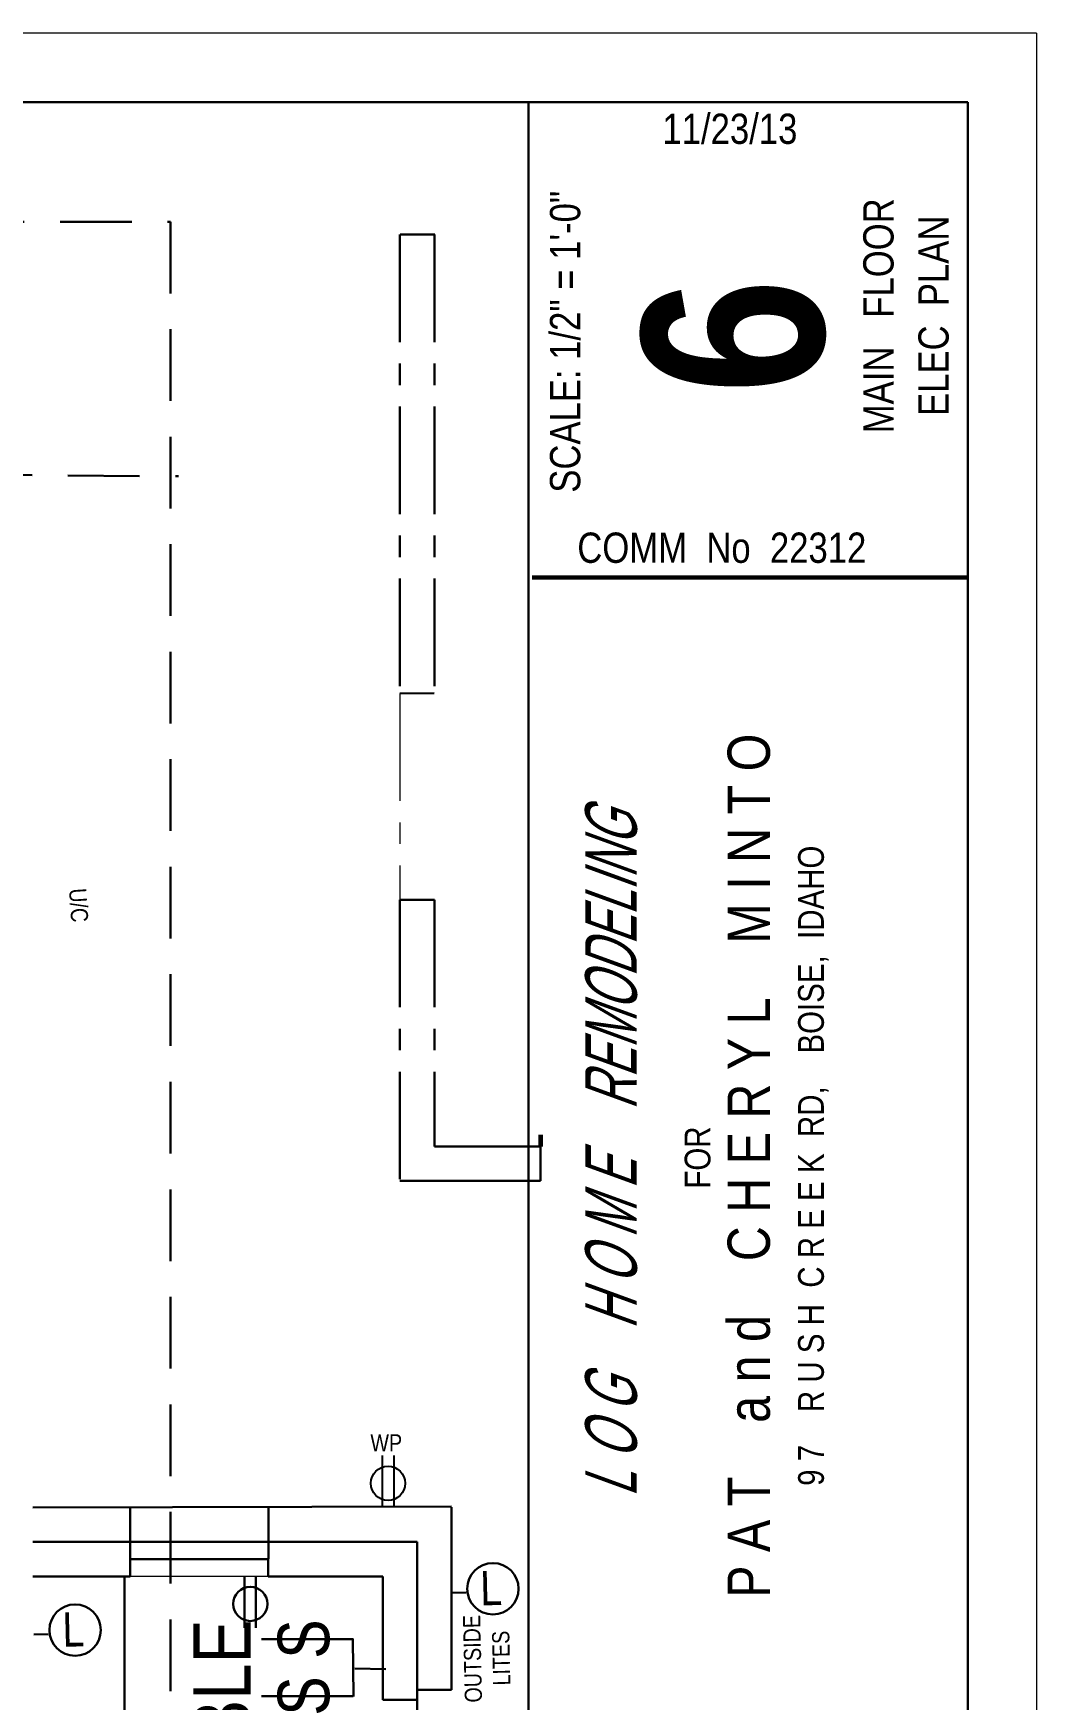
# Model space of a CAD drawing. Header units: inches. Extents: x -298 to 15350, y -6 to 2913.
# Drawn here: x 7763.7 to 7938.6, y 1483.2 to 1773.8 of the extents above; entities that cross this region are included whole.
import ezdxf

# ---------------------------------------------------------------- set-up
doc = ezdxf.new("R2010")
doc.units = ezdxf.units.IN
doc.header["$MEASUREMENT"] = 0
doc.linetypes.add('CENTER', pattern=[2, 1.25, -0.25, 0.25, -0.25])
doc.linetypes.add('HIDDEN', pattern=[0.375, 0.25, -0.125])
for name, color, linetype, lineweight in [('APPLIANCES', 7, 'Continuous', 20), ('DOORS', 7, 'Continuous', 60), ('ELEC', 6, 'Continuous', 30), ('NEW FRAMING', 6, 'Continuous', 30), ('ROOF', 7, 'HIDDEN', 30), ('STOVE HEATING', 1, 'Continuous', 40), ('WALL FRAMING', 9, 'CENTER', 30), ('WALLS', 7, 'Continuous', 30), ('WINDOWS', 5, 'Continuous', 30)]:
    doc.layers.add(name, color=color, linetype=linetype, lineweight=lineweight)
for name, color, linetype in [('LL_ELECTRICAL', 1, 'Continuous'), ('TEXT80', 9, 'Continuous'), ('TITLE BLOCK', 7, 'Continuous')]:
    doc.layers.add(name, color=color, linetype=linetype)
doc.styles.add('ARCH ENT', font='technical.ttf', dxfattribs={"height": 2})
doc.styles.add('ARCHENT', font='technical.ttf', dxfattribs={"height": 6})
doc.styles.add('EXIST', font='romans.shx', dxfattribs={"width": 0.75, "oblique": 20, "height": 12})

msp = doc.modelspace()

# ---------------------------------------------------------------- linework, layer by layer
at = {"layer": 'DOORS', "color": 9, "linetype": 'Continuous', "ltscale": 15}
msp.add_line((7852.09281, 1581.65935), (7852.09281, 1579.65935), dxfattribs=at)
at = {"layer": 'ELEC', "color": 1, "linetype": 'Continuous', "ltscale": 0.75}
for p, q in [((7839.12106, 1501.82563), (7836.6107, 1501.76788)), ((7766.29443, 1494.61097), (7763.78407, 1494.55321)), ((7819.46691, 1483.70537), (7819.39513, 1493.74766)), ((7803.45903, 1493.69304), (7819.44894, 1493.69304)), ((7819.71971, 1488.61508), (7825.15695, 1488.50209)), ((7803.46737, 1483.76353), (7819.45728, 1483.76353))]:
    msp.add_line(p, q, dxfattribs=at)
for centre in [(7843.79214, 1502.49988), (7770.9655, 1495.28521)]:
    msp.add_circle(centre, 4.47927, dxfattribs=at)
at = {"layer": 'LL_ELECTRICAL', "color": 3, "linetype": 'Continuous', "ltscale": 0.75}
for p, q in [((7824.51434, 1525.72461), (7824.51434, 1516.72205)), ((7824.51434, 1525.72461), (7824.51434, 1516.72205)), ((7826.51434, 1525.72461), (7826.51434, 1516.72205)), ((7826.51434, 1525.72461), (7826.51434, 1516.72205))]:
    msp.add_line(p, q, dxfattribs=at)
at = {"layer": 'LL_ELECTRICAL', "color": 1, "linetype": 'Continuous', "lineweight": 30, "ltscale": 0.75}
for p, q in [((7800.49449, 1504.69606), (7800.49449, 1495.6935)), ((7800.49449, 1504.69606), (7800.49449, 1495.6935)), ((7802.49449, 1504.69606), (7802.49449, 1495.6935)), ((7802.49449, 1504.69606), (7802.49449, 1495.6935))]:
    msp.add_line(p, q, dxfattribs=at)
at = {"layer": 'LL_ELECTRICAL', "color": 3, "linetype": 'Continuous', "ltscale": 0.75}
msp.add_circle((7825.51889, 1520.88908), 2.98186, dxfattribs=at)
msp.add_circle((7825.51889, 1520.88908), 2.98186, dxfattribs=at)
at = {"layer": 'LL_ELECTRICAL', "color": 1, "linetype": 'Continuous', "lineweight": 30, "ltscale": 0.75}
msp.add_circle((7801.49904, 1499.86053), 2.98186, dxfattribs=at)
msp.add_circle((7801.49904, 1499.86053), 2.98186, dxfattribs=at)
at = {"layer": 'NEW FRAMING', "color": 7, "ltscale": 50}
msp.add_line((7836.59281, 1516.85006), (7763.59281, 1516.65935), dxfattribs=at)
at = {"layer": 'NEW FRAMING', "color": 7, "ltscale": 15}
for p, q in [((7780.58875, 1516.69877), (7780.59079, 1510.65935)), ((7804.70722, 1516.75471), (7804.64956, 1510.65881)), ((7836.59281, 1484.85006), (7830.59281, 1484.85006))]:
    msp.add_line(p, q, dxfattribs=at)
at = {"layer": 'NEW FRAMING', "color": 7, "ltscale": 25}
msp.add_line((7836.59281, 1484.85006), (7836.59281, 1516.70935), dxfattribs=at)
at = {"layer": 'ROOF', "linetype": 'HIDDEN', "ltscale": 50}
for p, q in [((7224.59281, 1740.90935), (7787.59281, 1740.90935)), ((7787.59281, 1740.90935), (7787.59281, 1279.60633)), ((7225.97725, 1700.60129), (7788.96236, 1696.50649))]:
    msp.add_line(p, q, dxfattribs=at)
at = {"layer": 'TITLE BLOCK', "color": 7, "linetype": 'Continuous', "lineweight": 0, "ltscale": 0.5}
for q in [(7122.5914, 1773.76344), (7938.57585, 1245.76553)]:
    msp.add_line((7938.57585, 1773.76344), q, dxfattribs=at)
at = {"layer": 'TITLE BLOCK', "color": 7, "linetype": 'Continuous', "lineweight": 30, "ltscale": 0.5}
for p, q in [((7926.57585, 1761.76344), (7146.5914, 1761.76344)), ((7850.01491, 1273.32183), (7850.01491, 1761.76344)), ((7926.57585, 1257.76553), (7926.57585, 1761.76344))]:
    msp.add_line(p, q, dxfattribs=at)
at = {"layer": 'TITLE BLOCK', "color": 7, "linetype": 'Continuous', "lineweight": 30, "ltscale": 0.5, "const_width": 0.79133}
msp.add_lwpolyline([(7850.60822, 1678.86177), (7926.57585, 1678.86177)], dxfattribs=at)
at = {"layer": 'WALL FRAMING', "color": 9, "ltscale": 15}
for p, q in [((7827.59281, 1738.65944), (7827.59281, 1658.65933)), ((7827.64422, 1738.65944), (7833.64422, 1738.66646)), ((7833.59281, 1738.6664), (7833.59281, 1658.66735)), ((7833.55074, 1658.66634), (7827.55075, 1658.65933)), ((7833.59281, 1622.66636), (7827.59281, 1622.65935)), ((7827.59281, 1622.65935), (7827.59281, 1573.65935)), ((7833.59281, 1622.66738), (7833.59281, 1579.65935)), ((7852.09281, 1579.65935), (7833.59281, 1579.65935)), ((7852.09281, 1579.65935), (7852.09281, 1573.65935)), ((7852.09281, 1573.65935), (7827.59281, 1573.65935)), ((7827.59281, 1573.65935), (7833.59281, 1573.65935))]:
    msp.add_line(p, q, dxfattribs=at)
at = {"layer": 'WALL FRAMING', "color": 9, "lineweight": 9, "ltscale": 15}
msp.add_line((7827.59281, 1658.65933), (7827.59281, 1622.65935), dxfattribs=at)
at = {"layer": 'WALLS', "ltscale": 15}
for p, q in [((7780.59281, 1510.65935), (7763.59281, 1510.65935)), ((7780.59079, 1510.65935), (7780.59281, 1504.65935)), ((7830.59281, 1510.65935), (7804.59281, 1510.65935)), ((7804.64956, 1510.65881), (7804.59281, 1504.65935)), ((7780.59281, 1504.65935), (7763.59281, 1504.65935)), ((7824.59281, 1504.65935), (7824.59281, 1483.15935))]:
    msp.add_line(p, q, dxfattribs=at)
at = {"layer": 'WALLS', "color": 7, "ltscale": 15}
for p, q in [((7780.59281, 1510.65935), (7763.59281, 1510.65935)), ((7830.59281, 1510.65935), (7804.59281, 1510.65935)), ((7830.59281, 1510.65935), (7830.59281, 1483.15935)), ((7824.59281, 1504.65935), (7804.59281, 1504.65935)), ((7830.59281, 1483.15935), (7824.59281, 1483.15935)), ((7830.59281, 1483.15935), (7830.59281, 1447.15935))]:
    msp.add_line(p, q, dxfattribs=at)
at = {"layer": 'WALLS', "color": 9, "lineweight": 30, "ltscale": 15}
msp.add_line((7804.59281, 1510.65935), (7780.59281, 1510.65935), dxfattribs=at)
at = {"layer": 'WALLS', "color": 7, "lineweight": 30, "ltscale": 15}
msp.add_line((7804.59281, 1510.65935), (7780.59281, 1510.65935), dxfattribs=at)
at = {"layer": 'WALLS', "color": 1, "ltscale": 15}
msp.add_line((7779.59281, 1504.65935), (7779.59281, 1427.15935), dxfattribs=at)
at = {"layer": 'WALLS', "color": 7, "lineweight": 20, "ltscale": 15}
msp.add_line((7804.59281, 1504.65935), (7780.59281, 1504.65935), dxfattribs=at)
at = {"layer": 'WINDOWS', "color": 5, "ltscale": 15}
msp.add_line((7780.59281, 1507.65935), (7804.59281, 1507.65935), dxfattribs=at)

# ---------------------------------------------------------------- texts
at = {"layer": 'APPLIANCES', "color": 3, "width": 270.046875, "attachment_point": 5, "style": 'ARCHENT'}
for s, insert, char_height, rotation in [('{\\C1;WP}', (7825.20745, 1527.94939), 3, 0.0327705), ('{\\C7;VESTIBLE}', (7796.67703, 1469.76006), 10, 90.0327705)]:
    msp.add_mtext(s, dxfattribs=dict(at, insert=insert, char_height=char_height, rotation=rotation))
at = {"layer": 'ELEC', "color": 1, "linetype": 'Continuous', "ltscale": 0.375, "char_height": 6, "width": 6.875, "attachment_point": 3, "rotation": 1.3180013, "style": 'ARCHENT'}
for insert in [(7845.3292, 1505.67982), (7772.50257, 1498.46515)]:
    msp.add_mtext('L', dxfattribs=dict(at, insert=insert))
at = {"layer": 'ELEC', "color": 1, "linetype": 'Continuous', "ltscale": 0.75, "char_height": 9, "width": 7.375, "attachment_point": 1, "rotation": 90, "style": 'ARCHENT'}
for insert in [(7806.27043, 1490.28674), (7806.27877, 1480.35723)]:
    msp.add_mtext('S', dxfattribs=dict(at, insert=insert))
at = {"layer": 'STOVE HEATING', "color": 6, "insert": (7771.56924, 1621.70231), "char_height": 3, "width": 270.046875, "attachment_point": 5, "rotation": 273.8500869, "style": 'ARCHENT'}
msp.add_mtext('U/C{\\C7;   }', dxfattribs=at)
at = {"layer": 'TEXT80', "color": 6, "insert": (7840.26109, 1490.28863), "char_height": 3, "width": 360.0625, "attachment_point": 5, "rotation": 91.2852308, "style": 'ARCHENT'}
msp.add_mtext('\\A1;\\P{\\C1;OUTSIDE\\PLITES}', dxfattribs=at)
at = {"layer": 'TITLE BLOCK', "color": 7, "linetype": 'Continuous', "lineweight": 30, "ltscale": 0.5, "char_height": 5.2755304, "attachment_point": 5, "style": 'ARCH ENT'}
for s, insert in [('\\A1;11/23/13', (7885.10543, 1757.08215)), ('COMM  No  22312', (7883.69594, 1684.02043))]:
    msp.add_mtext(s, dxfattribs=dict(at, insert=insert))
at = {"layer": 'TITLE BLOCK', "color": 7, "linetype": 'Continuous', "lineweight": 30, "ltscale": 0.5, "rotation": 90, "style": 'ARCH ENT'}
for s, insert, char_height, attachment_point in [('SCALE: 1/2" = 1\'-0"  ', (7856.4174, 1719.97591), 5.2755304, 5), ('MAIN   FLOOR', (7911.02977, 1724.50545), 5.2755304, 5), ('ELEC  PLAN', (7920.63469, 1724.50545), 5.27553, 5), ('{\\fTechnical|b1|i0|c0|p34;6}', (7869.79988, 1720.92368), 31.6531824, 2), ('\\P{\\H0.3769x;  FOR\\P\\H1.644x;P A T    a n d    C H E R Y L    M I N T O\\P\\H0.6083x;9 7    R U S H  C R E E K  RD,    BOISE,  IDAHO}', (7879.85096, 1576.27587), 11.9011152, 5)]:
    msp.add_mtext(s, dxfattribs=dict(at, insert=insert, char_height=char_height, attachment_point=attachment_point))
at = {"layer": 'TITLE BLOCK', "color": 7, "linetype": 'Continuous', "lineweight": 9, "ltscale": 50, "insert": (7859.87938, 1578.23392), "char_height": 9, "width": 201.5, "attachment_point": 2, "rotation": 90, "style": 'EXIST'}
msp.add_mtext('{\\fTechnical|b0|i0|c0|p34;L O G    H O M E    REMODELING}', dxfattribs=at)

doc.saveas('drawing.dxf')
